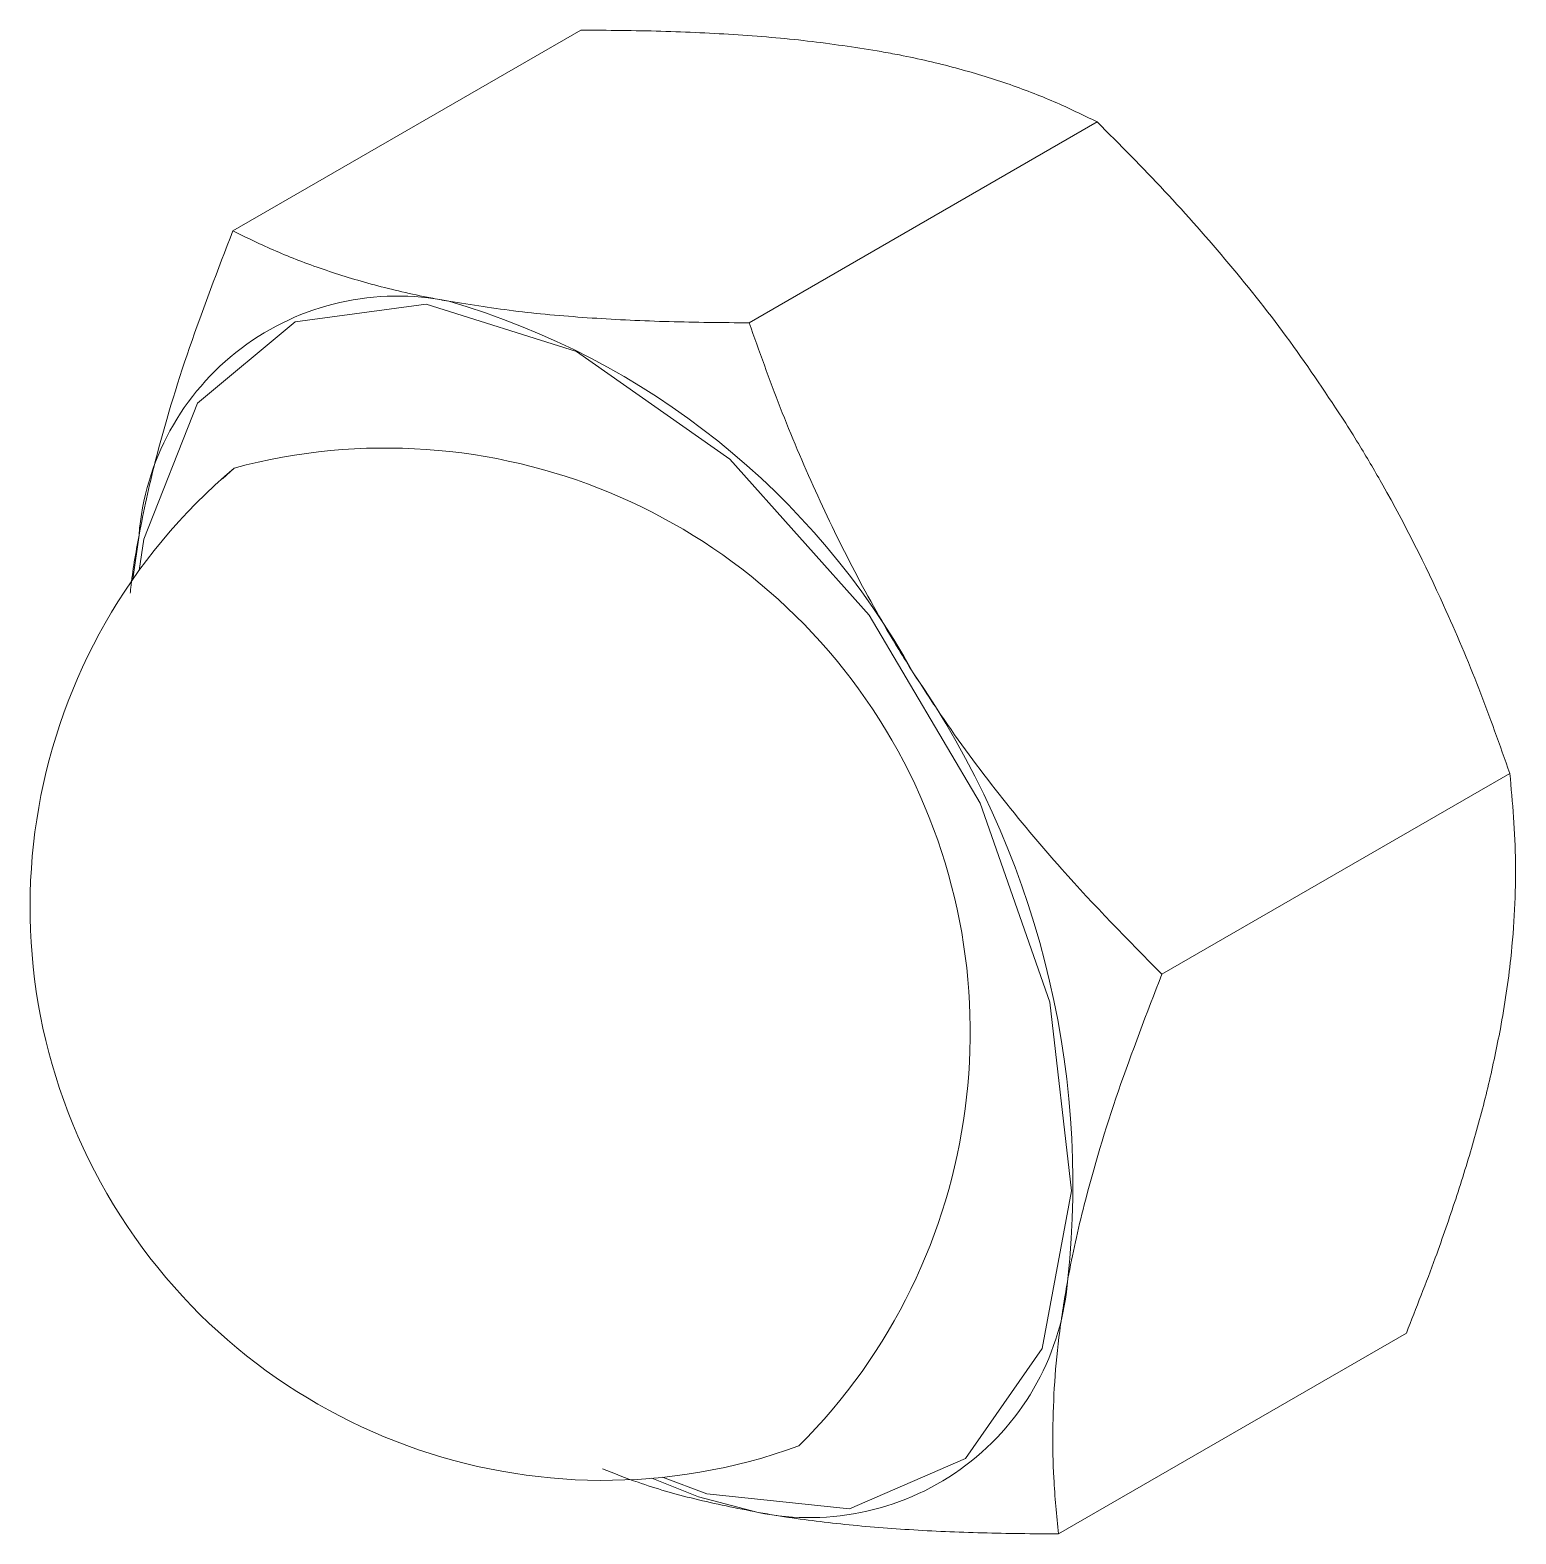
# Model space of a CAD drawing. Header units: inches. Extents: x 0.03 to 2.74, y 0.01 to 1.91.
# Drawn here: x 0.086793 to 0.088755, y 0.873974 to 0.87596 of the extents above; entities that cross this region are included whole.
import ezdxf

# ---------------------------------------------------------------- set-up
doc = ezdxf.new("R2010")
doc.units = ezdxf.units.IN
doc.header["$MEASUREMENT"] = 0

msp = doc.modelspace()

# ---------------------------------------------------------------- linework, layer by layer
at = {"linetype": 'Continuous', "lineweight": 15}
for p, q in [((0.0870611906159925, 0.8756944845696983), (0.08752067176062875, 0.8759597373884318)), ((0.08774277713892918, 0.8755732760353573), (0.08820225828356539, 0.8758385288540907)), ((0.0870629686758434, 0.8753815331582302), (0.08704737984465213, 0.8753673000771685)), ((0.08692909339825489, 0.8752348739946331), (0.08693710098519597, 0.8752928332690016)), ((0.08828775658185214, 0.874713174149059), (0.08874723772648853, 0.8749784269677927)), ((0.0881511495018387, 0.8739742807971025), (0.08861063064647492, 0.8742395336158361))]:
    msp.add_line(p, q, dxfattribs=at)
at = {"linetype": 'Continuous', "lineweight": 15, "flags": 128}
for points in [[(0.08693713264727625, 0.8752461941489011), (0.08694339123335335, 0.8752878007748375), (0.0870142994137367, 0.8754671326358799), (0.08714330067379703, 0.8755744063506494), (0.08731641572534601, 0.8755979971476279), (0.08751488486639153, 0.8755353485979136), (0.0877172008859353, 0.8753932496439606), (0.08790143970400323, 0.8751870989123219), (0.08804763618589788, 0.8749392360335291), (0.08813994767433377, 0.874676520796488), (0.08816837078717864, 0.874427422473579), (0.08812982543912556, 0.8742189347332479), (0.08802848861672895, 0.8740736504571803), (0.08787534173709817, 0.8740073134510059), (0.08768698064095996, 0.8740271123586684), (0.0876282168390817, 0.8740490714892339)], [(0.08775457014958071, 0.8740026804395551), (0.08767577745067043, 0.8740232215438282), (0.08761439354932132, 0.8740477706708771)]]:
    msp.add_lwpolyline(points, dxfattribs=at)
at = {"linetype": 'Continuous', "lineweight": 15}
for centre, radius, start, end in [((0.08727801197585687, 0.8752666267558785), 0.0003419167806403616, 78.49682466801043, 175.6042033575646), ((0.08705927290257229, 0.8746144336901743), 0.001028091742630571, 28.88269602902336, 73.79440354868233), ((0.08726301517634631, 0.8746362835863509), 0.0007716317300044732, 314.968984084899, 105.0256393824022), ((0.08755038396812585, 0.8748021780586823), 0.0007571168988493354, 130.0741246614355, 289.9204988058657), ((0.0869833327060464, 0.8744358962988095), 0.001186868857590439, 353.9848612892145, 34.66853490361114), ((0.0878227559603953, 0.8743377293614853), 0.0003419167806398874, 258.4968246679221, 355.6042033576709)]:
    msp.add_arc(centre, radius, start, end, dxfattribs=at)
for points, knots in [([(0.08752067176062875, 0.8759597373884318), (0.08755615478028696, 0.8759594488736416), (0.08762723925550131, 0.8759588708810512), (0.08772934829401868, 0.8759539502928853), (0.0878275497778436, 0.875945558819886), (0.08788728695944391, 0.8759360882041579), (0.08791725111288684, 0.8759313377459796)], [0, 0, 0, 0, 0.2472686137513344, 0.4953625653850096, 0.7468740051199304, 0.9999999999999999, 0.9999999999999999, 0.9999999999999999, 0.9999999999999999]), ([(0.08791725111288684, 0.8759313377459796), (0.08792526052460568, 0.8759298657722904), (0.08795955947755385, 0.8759235622935735), (0.08801653900110552, 0.875910270978883), (0.08808443908980428, 0.8758894744073455), (0.08814667414254401, 0.8758655874515261), (0.08818370970606143, 0.8758475583809028), (0.08820225828356539, 0.8758385288540907)], [0, 0, 0, 0, 0.07000203757697875, 0.2997719030335004, 0.5308036500304073, 0.7650116797095711, 0.9999999999999999, 0.9999999999999999, 0.9999999999999999, 0.9999999999999999]), ([(0.08820225828356539, 0.8758385288540907), (0.08823222785770328, 0.8758084186913971), (0.08829226703899387, 0.8757480978637363), (0.08837742444313483, 0.8756514876651609), (0.08845835177868669, 0.8755496621379492), (0.08850642205751404, 0.8754770864701563), (0.08853053409581657, 0.8754406825356598)], [0, 0, 0, 0, 0.2472686137513336, 0.4953625653850717, 0.7468740051197502, 1, 1, 1, 1]), ([(0.0870611906159925, 0.8756944845696983), (0.08704121156390847, 0.8756428575666463), (0.08700107569936595, 0.8755391442176587), (0.08696609000853284, 0.8754221556690143), (0.08694648223703587, 0.8753407887768067), (0.08694022992683928, 0.8753088279345277), (0.08693710098519597, 0.8752928332690016)], [0, 0, 0, 0, 0.3714016417519225, 0.7461077693549105, 0.8729407293656862, 1, 1, 1, 1]), ([(0.08734619778667102, 0.8756016756778096), (0.08733818837495214, 0.8756031476514986), (0.08730388942200391, 0.8756094511302154), (0.08724690989845213, 0.875622742444906), (0.08717900980975343, 0.8756435390164435), (0.08711677475701378, 0.8756674259722628), (0.08707973919349635, 0.8756854550428862), (0.0870611906159925, 0.8756944845696983)], [0, 0, 0, 0, 0.07000203757731686, 0.2997719030337122, 0.5308036500304133, 0.7650116797097772, 1, 1, 1, 1]), ([(0.08774277713892918, 0.8755732760353573), (0.08770729411927096, 0.8755735645501472), (0.08763620964405651, 0.8755741425427378), (0.08753410060553897, 0.8755790631309037), (0.08743589912171414, 0.8755874546039031), (0.08737616194011391, 0.8755969252196314), (0.08734619778667102, 0.8756016756778096)], [0, 0, 0, 0, 0.2472686137513443, 0.4953625653851427, 0.7468740051199331, 1, 1, 1, 1]), ([(0.08795948076960095, 0.8751110204674901), (0.08795308928915001, 0.8751212436615233), (0.08792571885359818, 0.8751650227633401), (0.08788099778718211, 0.8752446187855288), (0.08782902150908878, 0.8753515455766211), (0.0877826624987102, 0.8754613043785765), (0.08775608699086852, 0.8755359107920364), (0.08774277713892918, 0.8755732760353573)], [0, 0, 0, 0, 0.07000203757671244, 0.2997719030335855, 0.5308036500302974, 0.7650116797096286, 1, 1, 1, 1]), ([(0.08853053409581657, 0.8754406825356598), (0.08853692783500336, 0.8754304602420803), (0.08855380903076727, 0.8754034706302061), (0.08859984086080346, 0.875324634230306), (0.08865341322196037, 0.8752181514236678), (0.08870734706166927, 0.8750904012600922), (0.08873392610424365, 0.8750157930905932), (0.08874723772648853, 0.8749784269677927)], [0, 0, 0, 0, 0.07000701225136968, 0.184837392351326, 0.5307703067273114, 0.76499498033258, 0.9999999999999999, 0.9999999999999999, 0.9999999999999999, 0.9999999999999999]), ([(0.08693710098519593, 0.8752928332690016), (0.08693282312500107, 0.8752692754411979), (0.08692808395435439, 0.8752431772142945), (0.08692574655504286, 0.875218602271857), (0.08692551903280048, 0.8752162101491325)], [0, 0, 0, 0, 0.9026600884019522, 1, 1, 1, 1]), ([(0.08828775658185214, 0.874713174149059), (0.08824297011706113, 0.874758647105962), (0.0881680466526005, 0.8748347190059508), (0.0880715839256368, 0.8749505909820972), (0.08800690528463394, 0.8750378855062019), (0.08797136290862781, 0.8750926966158462), (0.08795948076960095, 0.8751110204674901)], [0, 0, 0, 0, 0.3712025121230908, 0.6209862366790517, 0.8732922574423079, 1, 1, 1, 1]), ([(0.0887347202772714, 0.8746411849165325), (0.08873745987744178, 0.8746569293588036), (0.08874294403781861, 0.8746884467486006), (0.08875228010924716, 0.8747634814460012), (0.08875742505802994, 0.8748632725745588), (0.0887506453889656, 0.8749399078223918), (0.08874723772648853, 0.8749784269677927)], [0, 0, 0, 0, 0.1268311099161759, 0.2538918470929157, 0.624983943559231, 1, 1, 1, 1]), ([(0.08828775658185214, 0.874713174149059), (0.08826777752976821, 0.8746615471460071), (0.08822764166522575, 0.8745578337970195), (0.08819265597439263, 0.8744408452483753), (0.0881730482028957, 0.8743594783561679), (0.08816679589269896, 0.8743275175138889), (0.08816366695105574, 0.8743115228483629)], [0, 0, 0, 0, 0.3714016417523579, 0.7461077693550053, 0.8729407293654547, 1, 1, 1, 1]), ([(0.08861063064647492, 0.8742395336158361), (0.08862366794524507, 0.8742727854383658), (0.08864701442730484, 0.8743323309847119), (0.0886762965512226, 0.8744167424475489), (0.08869998114503466, 0.8744932555986219), (0.08872010743120759, 0.8745685387290607), (0.08872984301669075, 0.874616938141815), (0.0887347202772714, 0.8746411849165325)], [0, 0, 0, 0, 0.2388183243139361, 0.4276628021219069, 0.6169959266433646, 0.808125492559733, 1, 1, 1, 1]), ([(0.08816366695105574, 0.8743115228483629), (0.08815973400266333, 0.8742881873542584), (0.08815185266853738, 0.8742414247711581), (0.08814555941490944, 0.8741744596551415), (0.08814313549959106, 0.8741098458607212), (0.08814445457361339, 0.8740425388165322), (0.0881487614782564, 0.8739986278482724), (0.0881511495018387, 0.8739742807971025)], [0, 0, 0, 0, 0.1885974294566494, 0.3779351286956298, 0.5692809734079269, 0.7611818050032265, 1, 1, 1, 1]), ([(0.08754909156914374, 0.8740601793204296), (0.08756446321435879, 0.8740541334829526), (0.08760192083204628, 0.8740394009890889), (0.08766961333115408, 0.874019619681467), (0.08772619087136659, 0.8740083388842551), (0.08775457014958064, 0.8740026804395551)], [0, 0, 0, 0, 0.2575446118845878, 0.6275845867155705, 1, 1, 1, 1]), ([(0.08775457014958071, 0.8740026804395551), (0.0877627057304514, 0.874001281301767), (0.08779754498148346, 0.8739952897304942), (0.08786288999886442, 0.8739868277125977), (0.0879538902351187, 0.8739793665723911), (0.0880500788381643, 0.8739750805839451), (0.08811742194926543, 0.8739745476881251), (0.0881511495018387, 0.8739742807971025)], [0, 0, 0, 0, 0.07000203757683762, 0.2997719030333563, 0.5308036500301574, 0.7650116797096588, 1, 1, 1, 1])]:
    msp.add_open_spline(points, degree=3, knots=knots, dxfattribs=at)

doc.saveas('drawing.dxf')
